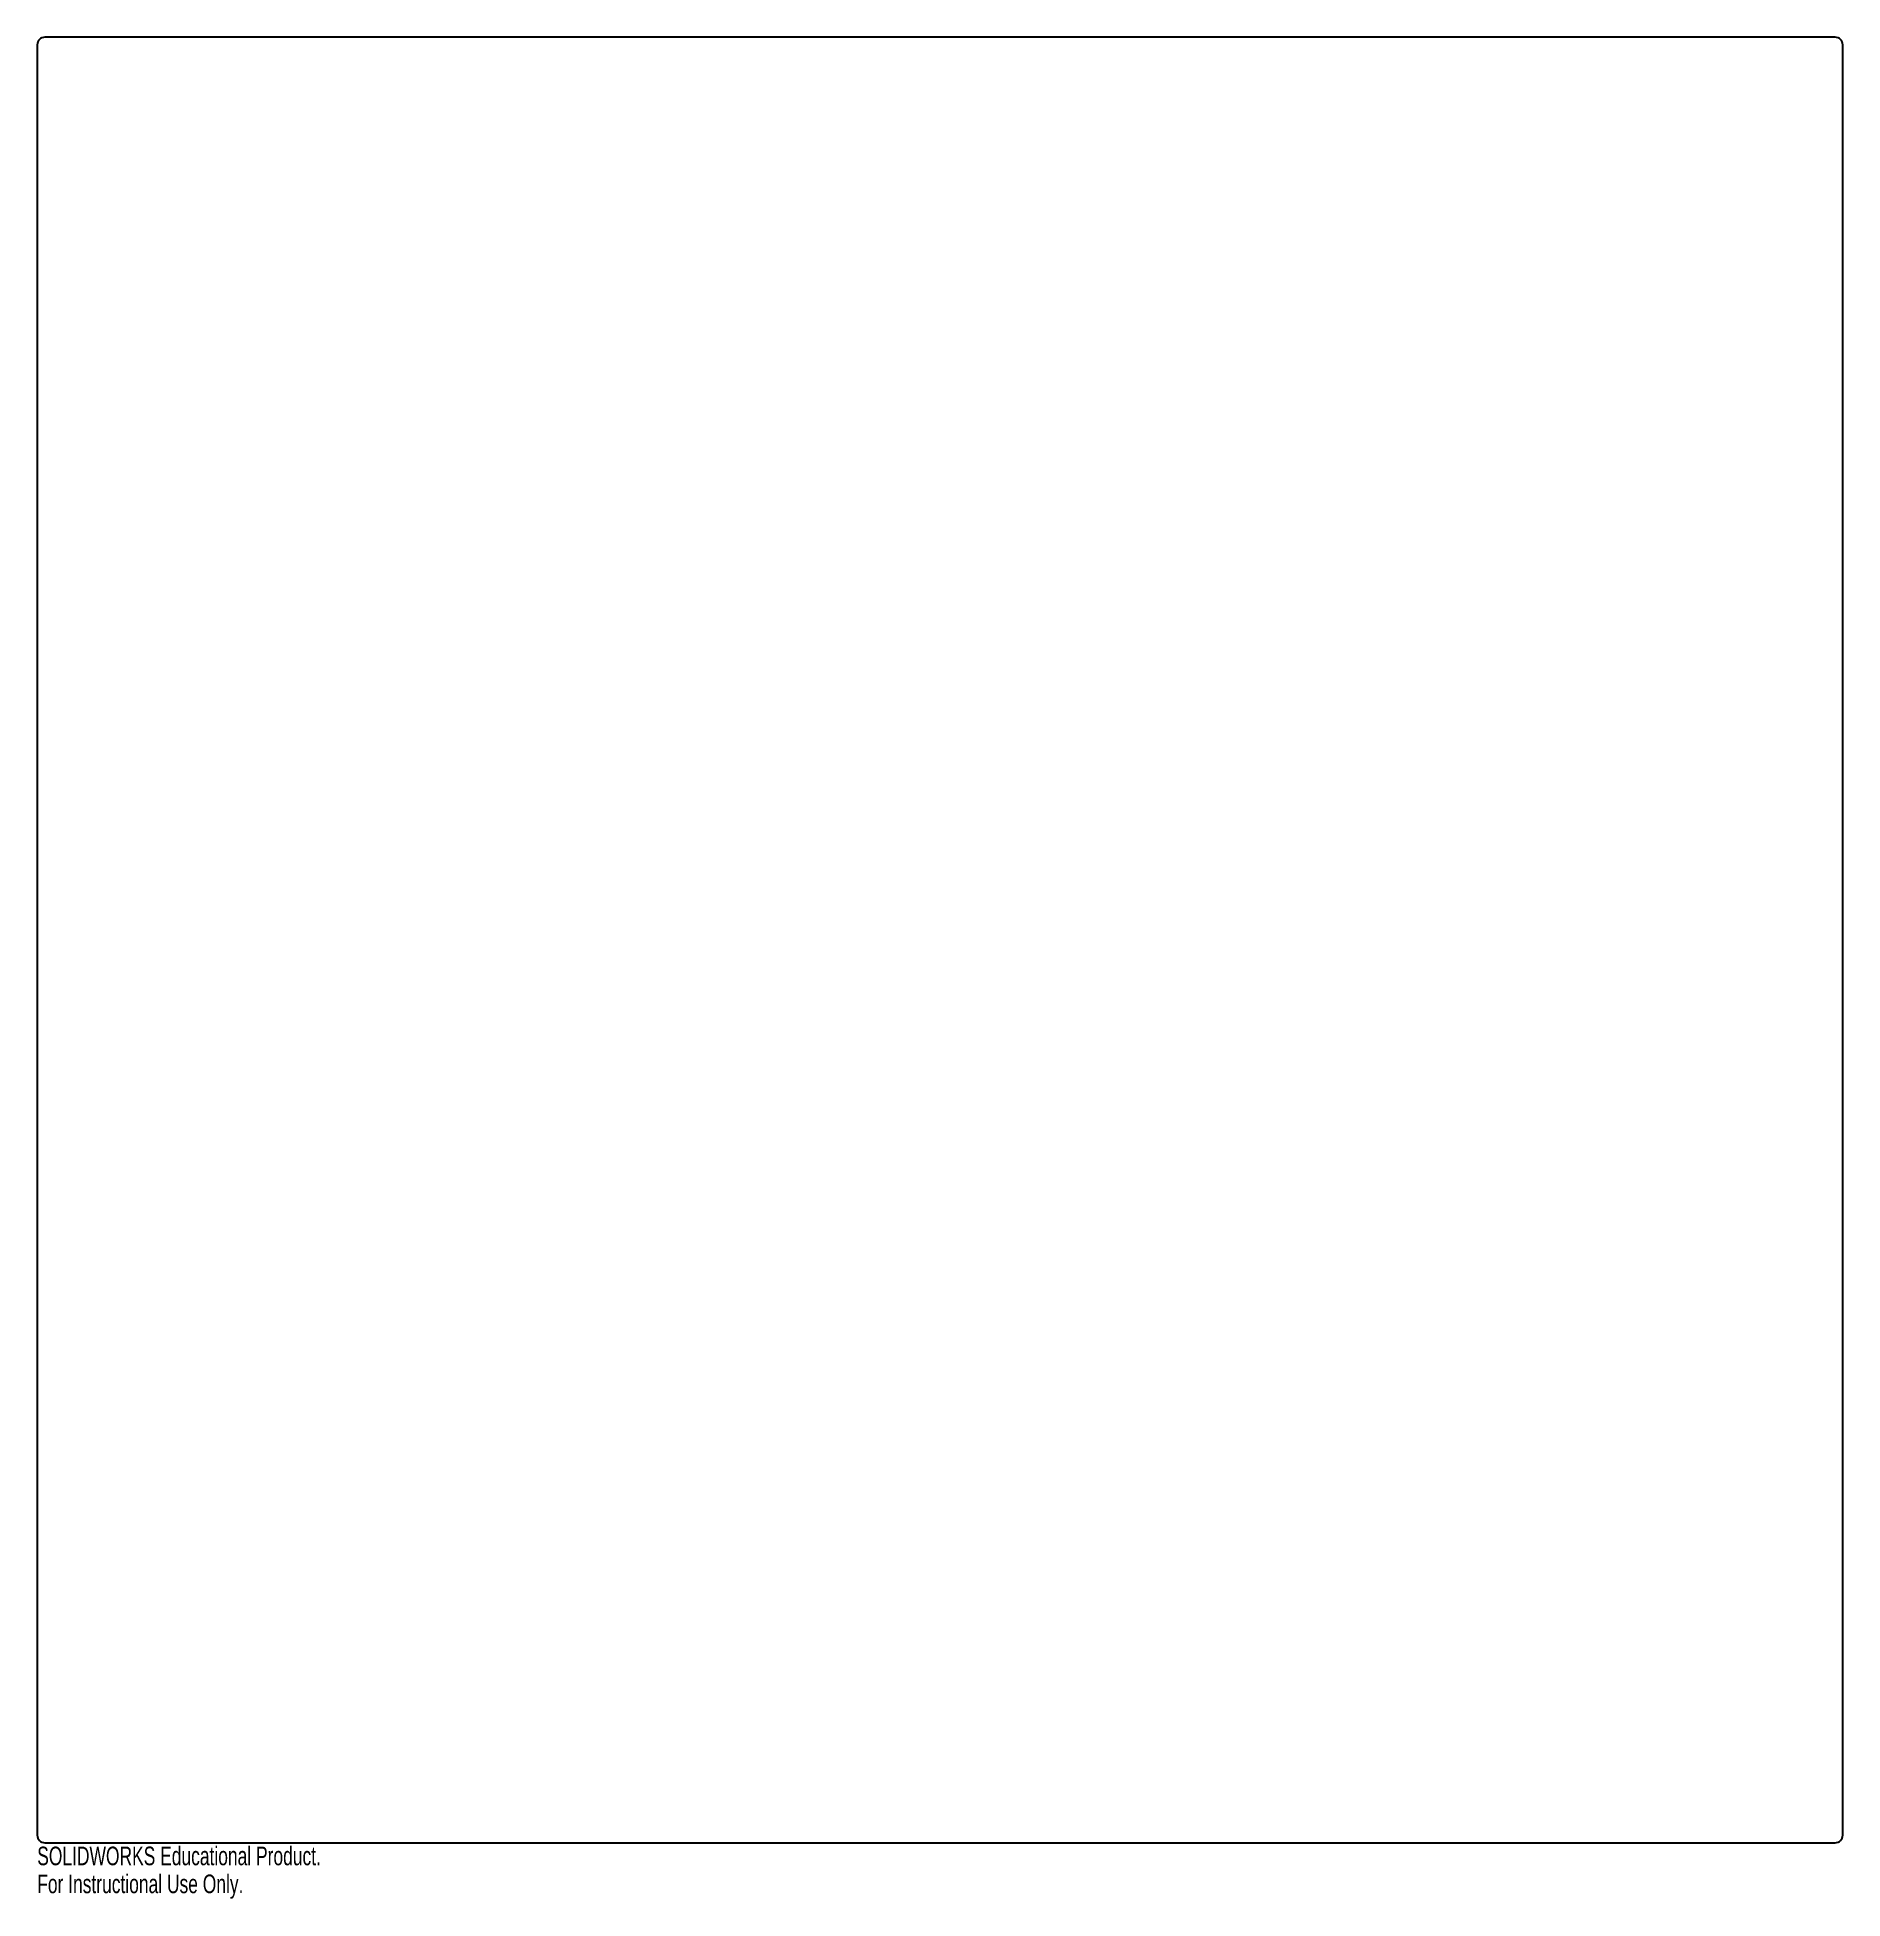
# Model space of a CAD drawing. Header units: millimetres. Extents: x -235 to 235, y -249 to 235.
import ezdxf

# ---------------------------------------------------------------- set-up
doc = ezdxf.new("R2010")
doc.units = ezdxf.units.MM
doc.styles.add('SLDTEXTSTYLE0', font='TXT', dxfattribs={"width": 0.7})

msp = doc.modelspace()

# ---------------------------------------------------------------- linework, layer by layer
at = {"color": 7, "linetype": 'Continuous', "lineweight": 25}
for p, q in [((-234.5, 232.5), (-234.5, -232.5)), ((232.5, 234.5), (-232.5, 234.5)), ((234.5, -232.5), (234.5, 232.5)), ((-232.5, -234.5), (232.5, -234.5))]:
    msp.add_line(p, q, dxfattribs=at)
for centre, start, end in [((-232.5, 232.5), 90, 180), ((232.5, 232.5), 0, 90), ((-232.5, -232.5), 180, 270), ((232.5, -232.5), 270, 0)]:
    msp.add_arc(centre, 2, start, end, dxfattribs=at)

# ---------------------------------------------------------------- texts
at = {"color": 7, "linetype": 'Continuous', "char_height": 4.8336, "attachment_point": 1, "style": 'SLDTEXTSTYLE0'}
for s, insert in [('SOLIDWORKS Educational Product.', (-234.5, -235.52)), ('For Instructional Use Only.', (-234.5, -242.77))]:
    msp.add_mtext(s, dxfattribs=dict(at, insert=insert))

doc.saveas('drawing.dxf')
